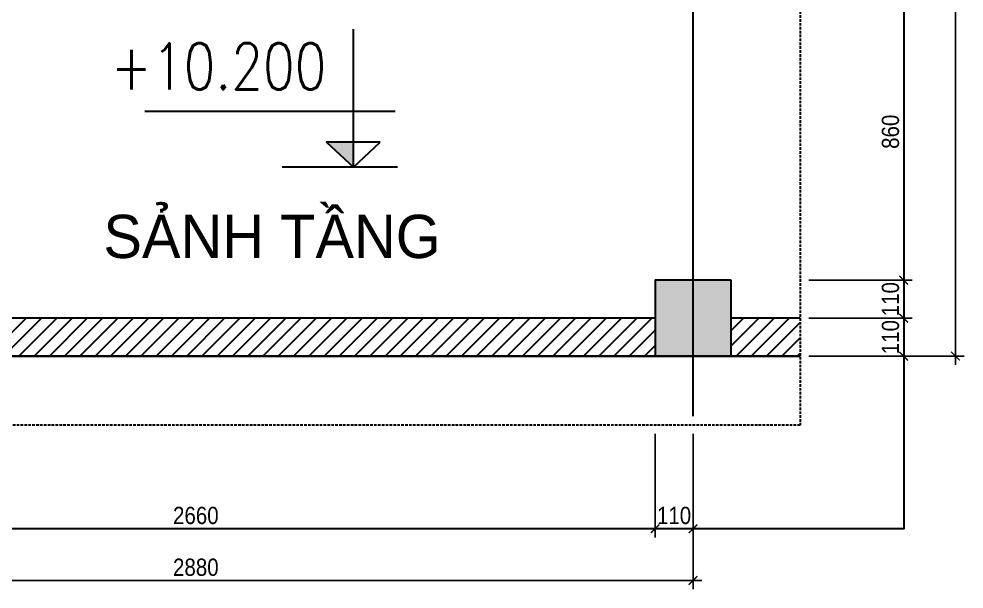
# Model space of a CAD drawing. Header units: millimetres. Extents: x -82962 to 19744, y -138000 to 4535.
# Drawn here: x 2761 to 5498, y -33735 to -32083 of the extents above; entities that cross this region are included whole.
import ezdxf

# ---------------------------------------------------------------- set-up
doc = ezdxf.new("R2010")
doc.units = ezdxf.units.MM
doc.header["$LTSCALE"] = 1000
doc.header["$MEASUREMENT"] = 0
doc.header["$PDMODE"] = 3
doc.linetypes.add('HIDDEN', pattern=[0.375, 0.25, -0.125])
doc.layers.get('0').update_dxf_attribs({"lineweight": 30})
doc.layers.get('DEFPOINTS').update_dxf_attribs({"color": 4, "lineweight": 30})
doc.layers.add('THAY', color=4, linetype='Continuous', lineweight=30)
doc.styles.add('A2', font='VnAvantH.TTF')
doc.styles.add('ARIAL', font='arial.ttf', dxfattribs={"width": 0.85})
doc.styles.add('ROMANO', font='ROMANS', dxfattribs={"width": 0.8, "bigfont": 'VNS'})
doc.dimstyles.new('DIM 1-100', dxfattribs={"dimscale": 0, "dimtxt": 2, "dimasz": 1, "dimexe": 1, "dimexo": 1, "dimgap": 0.5, "dimtad": 1, "dimdec": 4, "dimrnd": 1, "dimdsep": 46, "dimtxsty": 'ARIAL', "dimblk1": 'ARCHTICK', "dimblk2": 'ARCHTICK', "dimsah": 1, "dimcen": 2, "dimdle": 1, "dimclrd": 9, "dimclre": 9, "dimclrt": 1, "dimadec": 0, "dimazin": 0, "dimtfac": 1, "dimtdec": 4, "dimtix": 1, "dimtmove": 2, "dimatfit": 3, "dimldrblk": 'DOT', "dimfxl": 1, "dimtvp": 1, "dimtolj": 1, "dimarcsym": 0})

# ---------------------------------------------------------------- blocks, each defined once
blk = doc.blocks.new('_ARCHTICK')
at = {"color": 0, "linetype": 'ByBlock', "const_width": 0.15}
blk.add_lwpolyline([(-0.5, -0.5), (0.5, 0.5)], dxfattribs=at)
blk = doc.blocks.new('*D326')
at = {"layer": 'DEFPOINTS', "color": 0, "ltscale": 0.2, "transparency": 16777216}
for p in [(1943.4, -33260.4), (4603.4, -33260.4), (4603.4, -33560.4)]:
    blk.add_point(p, dxfattribs=at)
at = {"layer": 'THAY', "color": 9, "lineweight": -2, "ltscale": 0.2, "transparency": 16777216}
for p, q in [((1943.4, -33285.4), (1943.4, -33585.4)), ((4603.4, -33285.4), (4603.4, -33585.4)), ((1918.4, -33560.4), (4628.4, -33560.4))]:
    blk.add_line(p, q, dxfattribs=at)
at = {"layer": 'THAY', "color": 9, "lineweight": -2, "ltscale": 0.2, "transparency": 16777216, "xscale": 25, "yscale": 25, "zscale": 25, "rotation": 180}
blk.add_blockref('_ARCHTICK', (1943.4, -33560.4), dxfattribs=at)
at = {"layer": 'THAY', "color": 9, "lineweight": -2, "ltscale": 0.2, "transparency": 16777216, "xscale": 25, "yscale": 25, "zscale": 25}
blk.add_blockref('_ARCHTICK', (4603.4, -33560.4), dxfattribs=at)
at = {"layer": 'THAY', "color": 1, "ltscale": 0.2, "transparency": 16777216, "insert": (3273.4, -33522.3), "char_height": 50, "attachment_point": 5, "style": 'ARIAL'}
blk.add_mtext('\\A1;2660', dxfattribs=at)
blk = doc.blocks.new('_DOT')
at = {"color": 0, "linetype": 'ByBlock', "ltscale": 10}
blk.add_line((-0.5, 0), (-1, 0), dxfattribs=at)
at = {"color": 0, "linetype": 'ByBlock', "ltscale": 10, "const_width": 0.5}
blk.add_lwpolyline([(-0.25, 0, 1), (0.25, 0, 1)], format="xyb", close=True, dxfattribs=at)
blk = doc.blocks.new('*D327')
at = {"layer": 'DEFPOINTS', "color": 0, "ltscale": 0.2, "transparency": 16777216}
for p in [(4603.4, -33260.4), (4713.4, -33260.4), (4713.4, -33560.4)]:
    blk.add_point(p, dxfattribs=at)
at = {"layer": 'THAY', "color": 9, "lineweight": -2, "ltscale": 0.2, "transparency": 16777216}
for p, q in [((4603.4, -33285.4), (4603.4, -33585.4)), ((4713.4, -33285.4), (4713.4, -33585.4)), ((4603.4, -33560.4), (4578.4, -33560.4)), ((4603.4, -33560.4), (4713.4, -33560.4)), ((4713.4, -33560.4), (4738.4, -33560.4))]:
    blk.add_line(p, q, dxfattribs=at)
at = {"layer": 'THAY', "color": 9, "lineweight": -2, "ltscale": 0.2, "transparency": 16777216, "xscale": 25, "yscale": 25, "zscale": 25}
blk.add_blockref('_ARCHTICK', (4603.4, -33560.4), dxfattribs=at)
at = {"layer": 'THAY', "color": 9, "lineweight": -2, "ltscale": 0.2, "transparency": 16777216, "xscale": 25, "yscale": 25, "zscale": 25, "rotation": 180}
blk.add_blockref('_ARCHTICK', (4713.4, -33560.4), dxfattribs=at)
at = {"layer": 'THAY', "color": 1, "ltscale": 0.2, "transparency": 16777216, "insert": (4658.4, -33522.3), "char_height": 50, "attachment_point": 5, "style": 'ARIAL'}
blk.add_mtext('\\A1;110', dxfattribs=at)
blk = doc.blocks.new('*D328')
at = {"layer": 'DEFPOINTS', "color": 0, "ltscale": 0.2, "transparency": 16777216}
for p in [(1833.4, -33260.4), (4713.4, -33260.4), (1833.4, -33710.4)]:
    blk.add_point(p, dxfattribs=at)
at = {"layer": 'THAY', "color": 9, "lineweight": -2, "ltscale": 0.2, "transparency": 16777216}
for p, q in [((1833.4, -33285.4), (1833.4, -33735.4)), ((4713.4, -33285.4), (4713.4, -33735.4)), ((4738.4, -33710.4), (1808.4, -33710.4))]:
    blk.add_line(p, q, dxfattribs=at)
at = {"layer": 'THAY', "color": 9, "lineweight": -2, "ltscale": 0.2, "transparency": 16777216, "xscale": 25, "yscale": 25, "zscale": 25, "rotation": 180}
blk.add_blockref('_ARCHTICK', (1833.4, -33710.4), dxfattribs=at)
at = {"layer": 'THAY', "color": 9, "lineweight": -2, "ltscale": 0.2, "transparency": 16777216, "xscale": 25, "yscale": 25, "zscale": 25}
blk.add_blockref('_ARCHTICK', (4713.4, -33710.4), dxfattribs=at)
at = {"layer": 'THAY', "color": 1, "ltscale": 0.2, "transparency": 16777216, "insert": (3273.4, -33672.3), "char_height": 50, "attachment_point": 5, "style": 'ARIAL'}
blk.add_mtext('\\A1;2880', dxfattribs=at)
blk = doc.blocks.new('*D371')
at = {"layer": 'DEFPOINTS', "color": 0, "ltscale": 0.2, "transparency": 16777216}
for p in [(5023.4, -31980.4), (5023.4, -32840.4), (5323.4, -32840.4)]:
    blk.add_point(p, dxfattribs=at)
at = {"layer": 'THAY', "color": 9, "lineweight": -2, "ltscale": 0.2, "transparency": 16777216}
for p, q in [((5323.4, -31955.4), (5323.4, -32865.4)), ((5048.4, -31980.4), (5348.4, -31980.4)), ((5048.4, -32840.4), (5348.4, -32840.4))]:
    blk.add_line(p, q, dxfattribs=at)
at = {"layer": 'THAY', "color": 9, "lineweight": -2, "ltscale": 0.2, "transparency": 16777216, "xscale": 25, "yscale": 25, "zscale": 25}
for p, rotation in [((5323.4, -31980.4), 90), ((5323.4, -32840.4), 270)]:
    blk.add_blockref('_ARCHTICK', p, dxfattribs=dict(at, rotation=rotation))
at = {"layer": 'THAY', "color": 1, "ltscale": 0.2, "transparency": 16777216, "insert": (5285.3, -32410.4), "char_height": 50, "attachment_point": 5, "rotation": 90, "style": 'ARIAL'}
blk.add_mtext('\\A1;860', dxfattribs=at)
blk = doc.blocks.new('*D372')
at = {"layer": 'DEFPOINTS', "color": 0, "ltscale": 0.2, "transparency": 16777216}
for p in [(5023.4, -32840.4), (5023.4, -32950.4), (5323.4, -32950.4)]:
    blk.add_point(p, dxfattribs=at)
at = {"layer": 'THAY', "color": 9, "lineweight": -2, "ltscale": 0.2, "transparency": 16777216}
for p, q in [((5323.4, -32840.4), (5323.4, -32815.4)), ((5048.4, -32840.4), (5348.4, -32840.4)), ((5323.4, -32840.4), (5323.4, -32950.4)), ((5048.4, -32950.4), (5348.4, -32950.4)), ((5323.4, -32950.4), (5323.4, -32975.4))]:
    blk.add_line(p, q, dxfattribs=at)
at = {"layer": 'THAY', "color": 9, "lineweight": -2, "ltscale": 0.2, "transparency": 16777216, "xscale": 25, "yscale": 25, "zscale": 25}
for p, rotation in [((5323.4, -32840.4), 270), ((5323.4, -32950.4), 90)]:
    blk.add_blockref('_ARCHTICK', p, dxfattribs=dict(at, rotation=rotation))
at = {"layer": 'THAY', "color": 1, "ltscale": 0.2, "transparency": 16777216, "insert": (5285.3, -32895.4), "char_height": 50, "attachment_point": 5, "rotation": 90, "style": 'ARIAL'}
blk.add_mtext('\\A1;110', dxfattribs=at)
blk = doc.blocks.new('*D373')
at = {"layer": 'DEFPOINTS', "color": 0, "ltscale": 0.2, "transparency": 16777216}
for p in [(5023.4, -32950.4), (5023.4, -33060.4), (5323.4, -33060.4)]:
    blk.add_point(p, dxfattribs=at)
at = {"layer": 'THAY', "color": 9, "lineweight": -2, "ltscale": 0.2, "transparency": 16777216}
for p, q in [((5323.4, -32950.4), (5323.4, -32925.4)), ((5048.4, -32950.4), (5348.4, -32950.4)), ((5323.4, -32950.4), (5323.4, -33060.4)), ((5048.4, -33060.4), (5348.4, -33060.4)), ((5323.4, -33060.4), (5323.4, -33085.4))]:
    blk.add_line(p, q, dxfattribs=at)
at = {"layer": 'THAY', "color": 9, "lineweight": -2, "ltscale": 0.2, "transparency": 16777216, "xscale": 25, "yscale": 25, "zscale": 25}
for p, rotation in [((5323.4, -32950.4), 270), ((5323.4, -33060.4), 90)]:
    blk.add_blockref('_ARCHTICK', p, dxfattribs=dict(at, rotation=rotation))
at = {"layer": 'THAY', "color": 1, "ltscale": 0.2, "transparency": 16777216, "insert": (5285.3, -33005.4), "char_height": 50, "attachment_point": 5, "rotation": 90, "style": 'ARIAL'}
blk.add_mtext('\\A1;110', dxfattribs=at)
blk = doc.blocks.new('*D374')
at = {"layer": 'DEFPOINTS', "color": 0, "ltscale": 0.2, "transparency": 16777216}
for p in [(5023.4, -29910.4), (5473.4, -29910.4), (5023.4, -33060.4)]:
    blk.add_point(p, dxfattribs=at)
at = {"layer": 'THAY', "color": 9, "lineweight": -2, "ltscale": 0.2, "transparency": 16777216}
for p, q in [((5473.4, -33085.4), (5473.4, -29885.4)), ((5048.4, -29910.4), (5498.4, -29910.4)), ((5048.4, -33060.4), (5498.4, -33060.4))]:
    blk.add_line(p, q, dxfattribs=at)
at = {"layer": 'THAY', "color": 9, "lineweight": -2, "ltscale": 0.2, "transparency": 16777216, "xscale": 25, "yscale": 25, "zscale": 25}
for p, rotation in [((5473.4, -29910.4), 90), ((5473.4, -33060.4), 270)]:
    blk.add_blockref('_ARCHTICK', p, dxfattribs=dict(at, rotation=rotation))
at = {"layer": 'THAY', "color": 1, "ltscale": 0.2, "transparency": 16777216, "insert": (5435.3, -31485.4), "char_height": 50, "attachment_point": 5, "rotation": 90, "style": 'ARIAL'}
blk.add_mtext('\\A1;3150', dxfattribs=at)

msp = doc.modelspace()

# ---------------------------------------------------------------- hatches: boundary and pattern name
at = {"layer": 'THAY', "ltscale": 0.2}
h = msp.add_hatch(dxfattribs=at)
h.set_pattern_fill('ANSI31', color=256, scale=250, style=0)
h.set_pattern_definition([(45, (1523.353, -32824.554), (-22.09709, 22.09709), [])])
h.paths.add_polyline_path([(5023.35257, -29910.36771), (4823.35257, -29910.36771), (4823.35257, -30020.36771), (4933.35257, -30020.36771), (4933.35257, -30415.36771), (4713.35257, -30415.36771), (4713.35257, -30470.36771), (4988.35257, -30470.36771), (4988.35257, -30020.36771), (5023.35257, -30020.36771)])
h.paths.add_polyline_path([(4603.35257, -29910.36771), (1943.35257, -29910.36771), (1943.35257, -30020.36771), (4603.35257, -30020.36771)])
h.paths.add_polyline_path([(1723.35257, -29910.36771), (1523.35257, -29910.36771), (1523.35257, -30020.36771), (1723.35257, -30020.36771)])
h.paths.add_polyline_path([(4816.13232, -31617.09868), (5061.13232, -31617.09868), (5061.13232, -31392.09868), (4816.13232, -31392.09868)], flags=9)
h.paths.add_polyline_path([(2959.6043, -32824.5544), (4067.84163, -32824.5544), (4067.84163, -32548.04346), (2959.6043, -32548.04346)], flags=9)
h.paths.add_polyline_path([(3013.87854, -32321.21219), (3739.14241, -32321.21219), (3739.14241, -32120.28156), (3013.87854, -32120.28156)], flags=9)
h = msp.add_hatch(dxfattribs=at)
h.set_pattern_fill('DOTS', color=256, scale=300, style=0)
h.set_pattern_definition([(0, (2959.604, -32824.554), (9.375, 18.75), [0, -18.75])])
h.paths.add_polyline_path([(4603.35257, -31600.36771), (3813.35257, -31600.36771), (3813.35257, -31850.36771), (4177.07894, -31850.36771), (4108.95543, -31706.00338, 0.3547607052), (4265.28839, -31706.58006), (4196.13542, -31850.36771), (4603.35257, -31850.36771)])
h.paths.add_polyline_path([(4265.28839, -31706.58006, -0.3547607052), (4108.95543, -31706.00338), (4177.07894, -31850.36771), (4196.13542, -31850.36771)], flags=17)
h.paths.add_polyline_path([(4603.35257, -31350.36771), (3813.35257, -31350.36771), (3813.35257, -31600.36771), (4603.35257, -31600.36771)])
h.paths.add_polyline_path([(4603.35257, -31100.36771), (3813.35257, -31100.36771), (3813.35257, -31350.36771), (4603.35257, -31350.36771)])
h.paths.add_polyline_path([(4603.35257, -30850.36771), (3813.35257, -30850.36771), (3813.35257, -31100.36771), (4603.35257, -31100.36771)])
h.paths.add_polyline_path([(4603.35257, -30356.37331), (3813.35257, -30812.62026), (3813.35257, -30850.36771), (4603.35257, -30850.36771)])
h.paths.add_polyline_path([(4893.30063, -31723.44589), (4984.34088, -31723.44589), (4984.34088, -31620.41042), (4893.30063, -31620.41042)], flags=9)
h.paths.add_polyline_path([(4704.51049, -30630.81216), (4828.57086, -30630.81216), (4828.57086, -30527.77669), (4704.51049, -30527.77669)], flags=9)
h.paths.add_polyline_path([(4841.77856, -30630.81216), (4965.83893, -30630.81216), (4965.83893, -30527.77669), (4841.77856, -30527.77669)], flags=9)
h.paths.add_polyline_path([(2959.6043, -32824.5544), (4067.84163, -32824.5544), (4067.84163, -32548.04346), (2959.6043, -32548.04346)], flags=9)
h.paths.add_polyline_path([(3013.87854, -32321.21219), (3739.14241, -32321.21219), (3739.14241, -32120.28156), (3013.87854, -32120.28156)], flags=9)
at = {"layer": 'THAY', "linetype": 'Continuous'}
msp.add_hatch(color=256, dxfattribs=at).paths.add_polyline_path([(4823.35257, -32840.36771), (4603.35257, -32840.36771), (4603.35257, -33060.36771), (4823.35257, -33060.36771)])
at = {"layer": 'THAY', "ltscale": 0.2}
h = msp.add_hatch(dxfattribs=at)
h.set_pattern_fill('ANSI31', color=256, scale=250, style=0)
h.set_pattern_definition([(45, (1523.353, -33060.368), (-22.0971, 22.0971), [])])
h.paths.add_polyline_path([(5023.35257, -32950.36771), (4823.35257, -32950.36771), (4823.35257, -33060.36771), (5023.35257, -33060.36771)])
h.paths.add_polyline_path([(4603.35257, -32950.36771), (1943.35257, -32950.36771), (1943.35257, -33060.36771), (4603.35257, -33060.36771)])
h.paths.add_polyline_path([(1723.35257, -32950.36771), (1523.35257, -32950.36771), (1523.35257, -33060.36771), (1723.35257, -33060.36771)])

# ---------------------------------------------------------------- linework, layer by layer
at = {"layer": 'THAY', "ltscale": 0.01}
for p, q in [((4713.35257, -33234.29303), (4713.35257, -29805.97198)), ((1523.35257, -33060.36771), (5023.35257, -33060.36771))]:
    msp.add_line(p, q, dxfattribs=at)
at = {"layer": 'THAY'}
for p, q in [((3730.33333, -32512.7523), (3730.33333, -32113.21167)), ((3850.86525, -32351.25178), (3126.12143, -32351.25178)), ((3857.27658, -32512.7523), (3523.30129, -32512.7523))]:
    msp.add_line(p, q, dxfattribs=at)
at = {"layer": 'THAY', "linetype": 'Continuous'}
msp.add_line((5023.35257, -33060.36771), (1523.35257, -33060.36771), dxfattribs=at)
at = {"layer": 'THAY', "ltscale": 0.2}
msp.add_lwpolyline([(1223.35257, -29410.36771), (5323.35257, -29410.36771), (5323.35257, -33560.36771), (1223.35257, -33560.36771)], close=True, dxfattribs=at)
at = {"layer": 'THAY', "linetype": 'HIDDEN', "ltscale": 0.03}
msp.add_lwpolyline([(1523.35257, -29710.36771), (5023.35257, -29710.36771), (5023.35257, -33260.36771), (1523.35257, -33260.36771)], close=True, dxfattribs=at)
at = {"layer": 'THAY'}
for points in [[(3806.93468, -32440.73044), (3652.22566, -32440.73044), (3730.33333, -32512.7523)], [(4823.35257, -32840.36771), (4603.35257, -32840.36771), (4603.35257, -33060.36771), (4823.35257, -33060.36771)]]:
    msp.add_lwpolyline(points, close=True, dxfattribs=at)
at = {"layer": 'THAY', "linetype": 'Continuous'}
for points in [[(4603.35257, -32950.36771), (1943.35257, -32950.36771)], [(5023.35257, -32950.36771), (4823.35257, -32950.36771)]]:
    msp.add_lwpolyline(points, dxfattribs=at)
at = {"layer": 'THAY'}
msp.add_solid([(3730.33333, -32440.73044), (3652.22566, -32440.73044), (3730.33333, -32512.7523), (3652.22566, -32440.73044)], dxfattribs=at)

# ---------------------------------------------------------------- texts
at = {"layer": 'THAY', "style": 'ROMANO', "width": 0.8}
msp.add_text('+10.200', height=133.95375, dxfattribs=at).set_placement((3026.95498, -32287.72375))
at = {"layer": 'THAY', "style": 'A2'}
msp.add_text('s¶nh tÇng ', height=125.239054, dxfattribs=at).set_placement((3005.68946, -32776.23431))

# ---------------------------------------------------------------- dimensions: what is measured, and where the dimension line sits
at = {"layer": 'THAY', "ltscale": 0.2}
for base, p1, p2, picture, middle in [((5473.35257, -29910.36771), (5023.35257, -33060.36771), (5023.35257, -29910.36771), '*D374', (5435.30687, -31485.36771)), ((5323.35257, -32840.36771), (5023.35257, -31980.36771), (5023.35257, -32840.36771), '*D371', (5285.32393, -32410.36771)), ((5323.35257, -32950.36771), (5023.35257, -32840.36771), (5023.35257, -32950.36771), '*D372', (5285.32393, -32895.36771)), ((5323.35257, -33060.36771), (5023.35257, -32950.36771), (5023.35257, -33060.36771), '*D373', (5285.32393, -33005.36771))]:
    dim = msp.add_linear_dim(base=base, p1=p1, p2=p2, angle=90, dimstyle='DIM 1-100', override={"dimscale": 25}, dxfattribs=at)
    dim.commit()
    dim.dimension.update_dxf_attribs({"geometry": picture, "text_midpoint": middle})
for base, p1, p2, picture, middle in [((1833.35257, -33710.36771), (4713.35257, -33260.36771), (1833.35257, -33260.36771), '*D328', (3273.35257, -33672.33906)), ((4603.35257, -33560.36771), (1943.35257, -33260.36771), (4603.35257, -33260.36771), '*D326', (3273.35257, -33522.33906)), ((4713.35257, -33560.36771), (4603.35257, -33260.36771), (4713.35257, -33260.36771), '*D327', (4658.35257, -33522.33906))]:
    dim = msp.add_linear_dim(base=base, p1=p1, p2=p2, dimstyle='DIM 1-100', override={"dimscale": 25}, dxfattribs=at)
    dim.commit()
    dim.dimension.update_dxf_attribs({"geometry": picture, "text_midpoint": middle})

doc.saveas('drawing.dxf')
